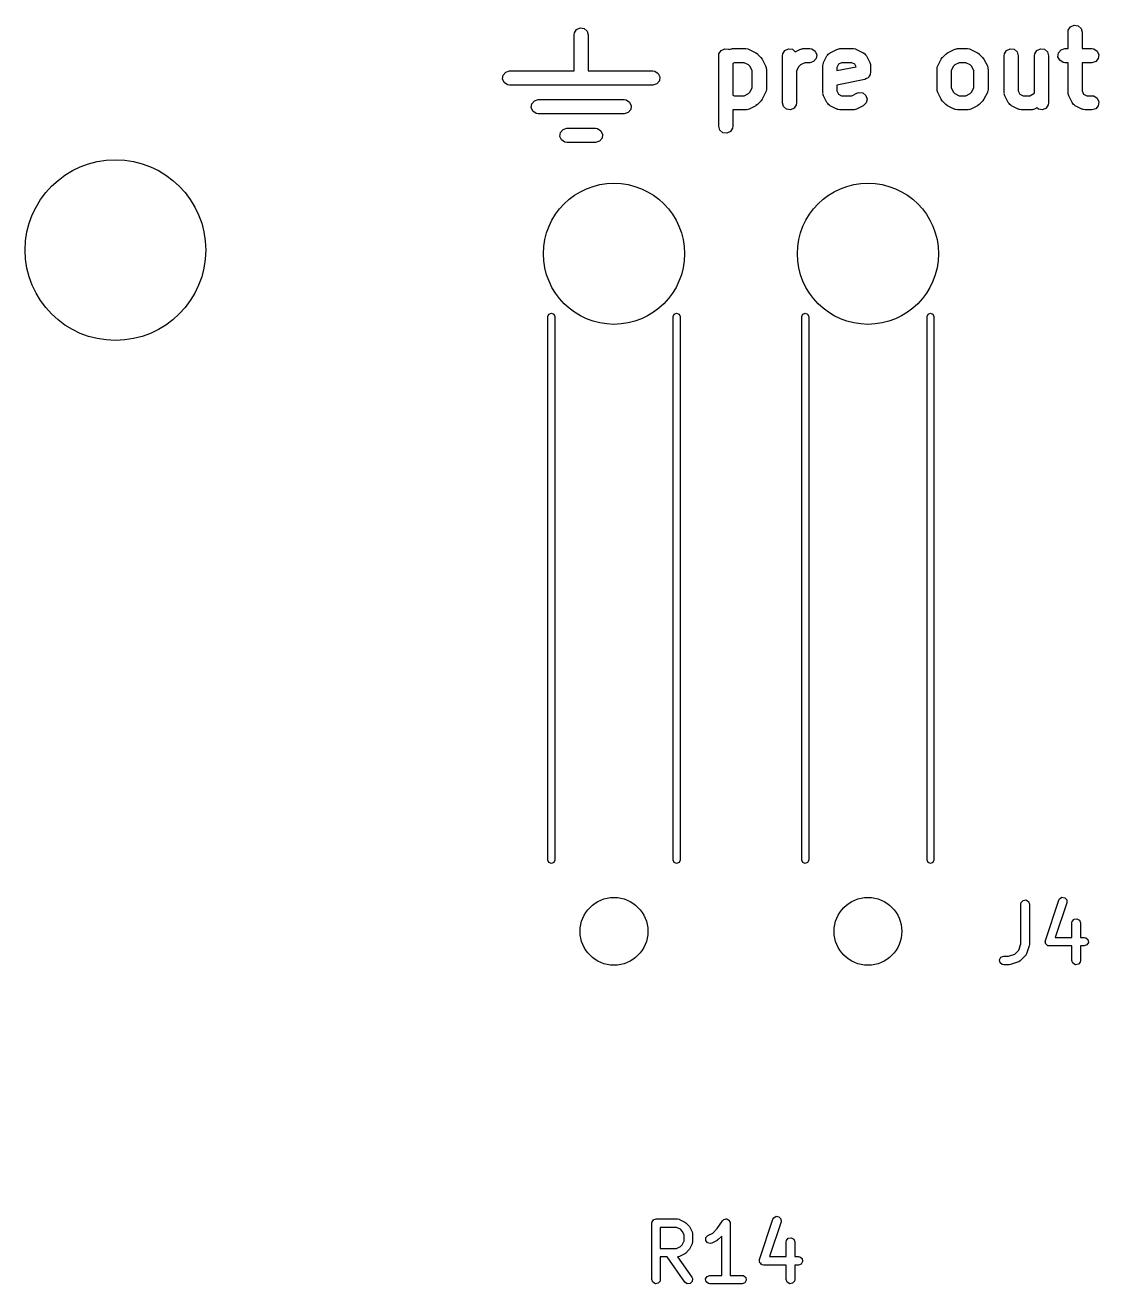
# Model space of a CAD drawing. Extents: x 37 to 259, y -144 to -45.
# Drawn here: x 125.4 to 144.43, y -67.84 to -45.55 of the extents above; entities that cross this region are included whole.
import ezdxf

# ---------------------------------------------------------------- set-up
doc = ezdxf.new("R2010")
doc.units = 0
doc.layers.add('BLACK', color=7, linetype='CONTINUOUS')

msp = doc.modelspace()

# ---------------------------------------------------------------- linework, layer by layer
at = {"layer": 'BLACK', "linetype": 'CONTINUOUS'}
for p, q in [((135.13, -45.72), (135.135, -45.6845)), ((135.135, -45.6845), (135.173, -45.6254)), ((135.173, -45.6254), (135.237, -45.5962)), ((135.237, -45.5962), (135.307, -45.6063)), ((135.307, -45.6063), (135.36, -45.6525)), ((135.36, -45.6525), (135.38, -45.72)), ((143.881, -45.6705), (143.886, -45.635)), ((143.881, -45.9621), (143.881, -45.6705)), ((143.886, -45.635), (143.924, -45.5759)), ((143.924, -45.5759), (143.988, -45.5467)), ((143.988, -45.5467), (144.058, -45.5568)), ((144.058, -45.5568), (144.111, -45.6029)), ((144.111, -45.6029), (144.131, -45.6705)), ((144.131, -45.6705), (144.131, -45.9621)), ((135.13, -46.357), (135.13, -45.72)), ((135.38, -45.72), (135.38, -46.357)), ((137.69, -46.0871), (137.695, -46.0516)), ((137.69, -47.3371), (137.69, -46.0871)), ((137.695, -46.0516), (137.734, -45.9925)), ((137.734, -45.9925), (137.798, -45.9634)), ((137.798, -45.9634), (137.867, -45.9735)), ((137.867, -45.9735), (137.873, -45.9782)), ((137.873, -45.9782), (137.878, -45.9753)), ((137.878, -45.9753), (137.912, -45.9641)), ((137.912, -45.9641), (137.924, -45.9653)), ((137.924, -45.9653), (137.934, -45.9621)), ((137.934, -45.9621), (138.172, -45.9621)), ((138.172, -45.9621), (138.208, -45.9673)), ((138.208, -45.9673), (138.217, -45.9734)), ((138.217, -45.9734), (138.228, -45.9753)), ((138.228, -45.9753), (138.347, -46.0349)), ((138.347, -46.0349), (138.377, -46.0553)), ((138.377, -46.0553), (138.378, -46.0572)), ((138.378, -46.0572), (138.38, -46.0583)), ((138.38, -46.0583), (138.439, -46.1178)), ((138.439, -46.1178), (138.461, -46.1465)), ((138.821, -46.0871), (138.826, -46.0516)), ((138.821, -46.9205), (138.821, -46.0871)), ((138.826, -46.0516), (138.865, -45.9925)), ((138.865, -45.9925), (138.929, -45.9634)), ((138.929, -45.9634), (138.998, -45.9735)), ((138.998, -45.9735), (139.047, -46.016)), ((139.047, -46.016), (139.128, -45.9753)), ((139.128, -45.9753), (139.162, -45.9641)), ((139.162, -45.9641), (139.174, -45.9653)), ((139.174, -45.9653), (139.184, -45.9621)), ((139.184, -45.9621), (139.303, -45.9621)), ((139.303, -45.9621), (139.339, -45.9673)), ((139.339, -45.9673), (139.398, -46.0055)), ((139.417, -46.1392), (139.371, -46.1923)), ((139.398, -46.0055), (139.427, -46.0695)), ((139.427, -46.0695), (139.417, -46.1392)), ((139.549, -46.2098), (139.608, -46.0908)), ((139.608, -46.0908), (139.612, -46.0855)), ((139.612, -46.0855), (139.613, -46.0828)), ((139.613, -46.0828), (139.616, -46.0797)), ((139.616, -46.0797), (139.629, -46.0613)), ((139.629, -46.0613), (139.648, -46.05)), ((139.648, -46.05), (139.664, -46.0349)), ((139.664, -46.0349), (139.783, -45.9753)), ((139.783, -45.9753), (139.817, -45.9641)), ((139.817, -45.9641), (139.828, -45.9653)), ((139.828, -45.9653), (139.839, -45.9621)), ((139.839, -45.9621), (140.077, -45.9621)), ((140.077, -45.9621), (140.113, -45.9673)), ((140.113, -45.9673), (140.122, -45.9734)), ((140.122, -45.9734), (140.133, -45.9753)), ((140.133, -45.9753), (140.252, -46.0349)), ((140.252, -46.0349), (140.257, -46.0385)), ((140.257, -46.0385), (140.26, -46.0392)), ((140.26, -46.0392), (140.263, -46.0426)), ((140.263, -46.0426), (140.282, -46.0553)), ((140.282, -46.0553), (140.293, -46.0745)), ((140.293, -46.0745), (140.308, -46.0908)), ((140.308, -46.0908), (140.368, -46.2098)), ((141.632, -46.1503), (141.652, -46.1208)), ((141.652, -46.1208), (141.654, -46.1197)), ((141.654, -46.1197), (141.655, -46.1178)), ((141.655, -46.1178), (141.715, -46.0583)), ((141.715, -46.0583), (141.744, -46.0368)), ((141.744, -46.0368), (141.746, -46.0364)), ((141.746, -46.0364), (141.747, -46.0349)), ((141.747, -46.0349), (141.866, -45.9753)), ((141.866, -45.9753), (141.901, -45.9641)), ((141.901, -45.9641), (141.912, -45.9653)), ((141.912, -45.9653), (141.922, -45.9621)), ((141.922, -45.9621), (142.101, -45.9621)), ((142.101, -45.9621), (142.136, -45.9673)), ((142.136, -45.9673), (142.146, -45.9734)), ((142.146, -45.9734), (142.157, -45.9753)), ((142.157, -45.9753), (142.276, -46.0349)), ((142.276, -46.0349), (142.305, -46.0553)), ((142.305, -46.0553), (142.306, -46.0572)), ((142.306, -46.0572), (142.308, -46.0583)), ((142.308, -46.0583), (142.368, -46.1178)), ((142.368, -46.1178), (142.389, -46.1465)), ((142.75, -46.0871), (142.755, -46.0516)), ((142.75, -46.7419), (142.75, -46.0871)), ((142.755, -46.0516), (142.793, -45.9925)), ((142.793, -45.9925), (142.857, -45.9634)), ((142.857, -45.9634), (142.927, -45.9735)), ((142.927, -45.9735), (142.98, -46.0196)), ((142.98, -46.0196), (143, -46.0871)), ((143, -46.0871), (143, -46.7124)), ((143.285, -46.0871), (143.291, -46.0516)), ((143.285, -46.7497), (143.285, -46.0871)), ((143.291, -46.0516), (143.329, -45.9925)), ((143.329, -45.9925), (143.393, -45.9634)), ((143.393, -45.9634), (143.463, -45.9735)), ((143.463, -45.9735), (143.516, -46.0196)), ((143.516, -46.0196), (143.535, -46.0871)), ((143.535, -46.0871), (143.535, -46.9205)), ((143.703, -46.1048), (143.713, -46.0351)), ((143.733, -46.1688), (143.703, -46.1048)), ((143.713, -46.0351), (143.76, -45.982)), ((143.76, -45.982), (143.827, -45.9621)), ((143.827, -45.9621), (143.881, -45.9621)), ((144.131, -45.9621), (144.303, -45.9621)), ((144.303, -45.9621), (144.339, -45.9673)), ((144.339, -45.9673), (144.398, -46.0055)), ((144.417, -46.1392), (144.371, -46.1923)), ((144.398, -46.0055), (144.427, -46.0695)), ((144.427, -46.0695), (144.417, -46.1392)), ((133.917, -46.3768), (133.985, -46.357)), ((133.985, -46.357), (135.13, -46.357)), ((135.38, -46.357), (136.525, -46.357)), ((136.525, -46.357), (136.561, -46.3621)), ((136.561, -46.3621), (136.62, -46.4003)), ((137.964, -46.2121), (137.94, -46.2239)), ((137.94, -46.2239), (137.94, -46.7837)), ((138.143, -46.2121), (137.964, -46.2121)), ((138.217, -46.2494), (138.143, -46.2121)), ((138.248, -46.2802), (138.217, -46.2494)), ((138.285, -46.3547), (138.248, -46.2802)), ((138.285, -46.6529), (138.285, -46.3547)), ((138.461, -46.1465), (138.461, -46.1487)), ((138.461, -46.1487), (138.463, -46.1503)), ((138.463, -46.1503), (138.522, -46.2693)), ((138.522, -46.2693), (138.534, -46.3034)), ((138.534, -46.3034), (138.532, -46.3145)), ((138.532, -46.3145), (138.535, -46.3252)), ((138.535, -46.3252), (138.535, -46.6824)), ((139.108, -46.2802), (139.071, -46.3547)), ((139.071, -46.3547), (139.071, -46.9205)), ((139.139, -46.2494), (139.108, -46.2802)), ((139.214, -46.2121), (139.139, -46.2494)), ((139.303, -46.2121), (139.214, -46.2121)), ((139.371, -46.1923), (139.303, -46.2121)), ((139.535, -46.2657), (139.541, -46.2302)), ((139.535, -46.7419), (139.535, -46.2657)), ((139.541, -46.2302), (139.547, -46.2208)), ((139.547, -46.2208), (139.549, -46.2098)), ((139.813, -46.2398), (139.785, -46.2952)), ((139.785, -46.3513), (140.125, -46.2835)), ((139.785, -46.2952), (139.785, -46.3513)), ((139.869, -46.2121), (139.813, -46.2398)), ((140.048, -46.2121), (139.869, -46.2121)), ((140.103, -46.2398), (140.048, -46.2121)), ((140.125, -46.2835), (140.103, -46.2398)), ((140.368, -46.2098), (140.379, -46.2439)), ((140.379, -46.2439), (140.378, -46.255)), ((140.378, -46.255), (140.381, -46.2657)), ((140.381, -46.2657), (140.381, -46.3848)), ((141.559, -46.3252), (141.564, -46.2897)), ((141.559, -46.6824), (141.559, -46.3252)), ((141.564, -46.2897), (141.57, -46.2803)), ((141.57, -46.2803), (141.572, -46.2693)), ((141.572, -46.2693), (141.632, -46.1503)), ((141.847, -46.2802), (141.809, -46.3547)), ((141.809, -46.3547), (141.809, -46.6529)), ((141.877, -46.2494), (141.847, -46.2802)), ((141.952, -46.2121), (141.877, -46.2494)), ((142.071, -46.2121), (141.952, -46.2121)), ((142.146, -46.2494), (142.071, -46.2121)), ((142.177, -46.2802), (142.146, -46.2494)), ((142.214, -46.3547), (142.177, -46.2802)), ((142.214, -46.6529), (142.214, -46.3547)), ((142.389, -46.1465), (142.39, -46.1487)), ((142.39, -46.1487), (142.391, -46.1503)), ((142.391, -46.1503), (142.451, -46.2693)), ((142.451, -46.2693), (142.462, -46.3034)), ((142.462, -46.3034), (142.461, -46.3145)), ((142.461, -46.3145), (142.464, -46.3252)), ((142.464, -46.3252), (142.464, -46.6824)), ((143.792, -46.207), (143.733, -46.1688)), ((143.827, -46.2121), (143.792, -46.207)), ((143.881, -46.2121), (143.827, -46.2121)), ((143.881, -46.7419), (143.881, -46.2121)), ((144.303, -46.2121), (144.131, -46.2121)), ((144.131, -46.2121), (144.131, -46.7124)), ((144.371, -46.1923), (144.303, -46.2121)), ((133.861, -46.4996), (133.871, -46.43)), ((133.89, -46.5637), (133.861, -46.4996)), ((133.871, -46.43), (133.917, -46.3768)), ((133.949, -46.6019), (133.89, -46.5637)), ((136.593, -46.5872), (136.525, -46.607)), ((136.639, -46.534), (136.593, -46.5872)), ((136.62, -46.4003), (136.649, -46.4644)), ((136.649, -46.4644), (136.639, -46.534)), ((140.28, -46.5073), (139.785, -46.6063)), ((140.308, -46.4926), (140.28, -46.5073)), ((140.337, -46.4794), (140.308, -46.4926)), ((140.339, -46.4763), (140.337, -46.4794)), ((140.343, -46.4747), (140.339, -46.4763)), ((140.358, -46.447), (140.343, -46.4747)), ((140.376, -46.4203), (140.358, -46.447)), ((140.377, -46.4135), (140.376, -46.4154)), ((140.376, -46.4154), (140.376, -46.4203)), ((140.381, -46.3848), (140.377, -46.4094)), ((140.377, -46.4094), (140.377, -46.4135)), ((133.985, -46.607), (133.949, -46.6019)), ((136.525, -46.607), (133.985, -46.607)), ((137.94, -46.7837), (137.964, -46.7955)), ((137.964, -46.7955), (138.143, -46.7955)), ((138.143, -46.7955), (138.217, -46.7582)), ((138.217, -46.7582), (138.248, -46.7274)), ((138.248, -46.7274), (138.285, -46.6529)), ((138.522, -46.7383), (138.463, -46.8573)), ((138.524, -46.7273), (138.522, -46.7383)), ((138.53, -46.7179), (138.524, -46.7273)), ((138.535, -46.6824), (138.53, -46.7179)), ((139.539, -46.7526), (139.535, -46.7419)), ((139.537, -46.7637), (139.539, -46.7526)), ((139.549, -46.7978), (139.537, -46.7637)), ((139.608, -46.9169), (139.549, -46.7978)), ((139.785, -46.6063), (139.785, -46.7124)), ((139.785, -46.7124), (139.813, -46.7678)), ((139.813, -46.7678), (139.869, -46.7955)), ((139.869, -46.7955), (140.048, -46.7955)), ((140.048, -46.7955), (140.14, -46.7491)), ((140.14, -46.7491), (140.174, -46.7379)), ((140.174, -46.7379), (140.244, -46.7456)), ((140.244, -46.7456), (140.299, -46.7899)), ((140.299, -46.7899), (140.321, -46.8567)), ((141.562, -46.6931), (141.559, -46.6824)), ((141.561, -46.7042), (141.562, -46.6931)), ((141.572, -46.7383), (141.561, -46.7042)), ((141.632, -46.8573), (141.572, -46.7383)), ((141.809, -46.6529), (141.847, -46.7274)), ((141.847, -46.7274), (141.877, -46.7582)), ((141.877, -46.7582), (141.952, -46.7955)), ((141.952, -46.7955), (142.071, -46.7955)), ((142.071, -46.7955), (142.146, -46.7582)), ((142.146, -46.7582), (142.177, -46.7274)), ((142.177, -46.7274), (142.214, -46.6529)), ((142.451, -46.7383), (142.391, -46.8573)), ((142.453, -46.7273), (142.451, -46.7383)), ((142.459, -46.7179), (142.453, -46.7273)), ((142.464, -46.6824), (142.459, -46.7179)), ((142.753, -46.7526), (142.75, -46.7419)), ((142.752, -46.7637), (142.753, -46.7526)), ((142.763, -46.7978), (142.752, -46.7637)), ((142.822, -46.9169), (142.763, -46.7978)), ((143, -46.7124), (143.027, -46.7678)), ((143.027, -46.7678), (143.083, -46.7955)), ((143.083, -46.7955), (143.202, -46.7955)), ((143.202, -46.7955), (143.277, -46.7582)), ((143.277, -46.7582), (143.285, -46.7497)), ((143.884, -46.7526), (143.881, -46.7419)), ((143.883, -46.7637), (143.884, -46.7526)), ((143.894, -46.7978), (143.883, -46.7637)), ((143.953, -46.9169), (143.894, -46.7978)), ((144.131, -46.7124), (144.158, -46.7678)), ((144.158, -46.7678), (144.214, -46.7955)), ((144.214, -46.7955), (144.303, -46.7955)), ((144.303, -46.7955), (144.339, -46.8006)), ((144.339, -46.8006), (144.398, -46.8388)), ((134.369, -47.0076), (134.379, -46.938)), ((134.398, -47.0717), (134.369, -47.0076)), ((134.379, -46.938), (134.425, -46.8848)), ((134.425, -46.8848), (134.493, -46.865)), ((134.493, -46.865), (136.017, -46.865)), ((136.017, -46.865), (136.053, -46.8701)), ((136.053, -46.8701), (136.112, -46.9083)), ((136.112, -46.9083), (136.141, -46.9724)), ((136.141, -46.9724), (136.131, -47.042)), ((138.228, -47.0323), (138.194, -47.0436)), ((138.347, -46.9728), (138.228, -47.0323)), ((138.349, -46.9713), (138.347, -46.9728)), ((138.351, -46.9708), (138.349, -46.9713)), ((138.38, -46.9493), (138.351, -46.9708)), ((138.439, -46.8898), (138.38, -46.9493)), ((138.44, -46.8879), (138.439, -46.8898)), ((138.442, -46.8868), (138.44, -46.8879)), ((138.463, -46.8573), (138.442, -46.8868)), ((138.841, -46.988), (138.821, -46.9205)), ((138.894, -47.0341), (138.841, -46.988)), ((139.028, -47.0151), (138.964, -47.0442)), ((139.066, -46.956), (139.028, -47.0151)), ((139.071, -46.9205), (139.066, -46.956)), ((139.623, -46.9331), (139.608, -46.9169)), ((139.635, -46.9523), (139.623, -46.9331)), ((139.653, -46.965), (139.635, -46.9523)), ((139.656, -46.9684), (139.653, -46.965)), ((139.659, -46.9691), (139.656, -46.9684)), ((139.664, -46.9728), (139.659, -46.9691)), ((139.783, -47.0323), (139.664, -46.9728)), ((139.794, -47.0343), (139.783, -47.0323)), ((140.133, -47.0323), (140.099, -47.0436)), ((140.252, -46.9728), (140.133, -47.0323)), ((140.304, -46.9248), (140.252, -46.9728)), ((140.321, -46.8567), (140.304, -46.9248)), ((141.633, -46.8589), (141.632, -46.8573)), ((141.634, -46.8611), (141.633, -46.8589)), ((141.655, -46.8898), (141.634, -46.8611)), ((141.715, -46.9493), (141.655, -46.8898)), ((141.717, -46.9504), (141.715, -46.9493)), ((141.718, -46.9523), (141.717, -46.9504)), ((141.747, -46.9728), (141.718, -46.9523)), ((141.866, -47.0323), (141.747, -46.9728)), ((141.877, -47.0343), (141.866, -47.0323)), ((142.157, -47.0323), (142.123, -47.0436)), ((142.276, -46.9728), (142.157, -47.0323)), ((142.278, -46.9713), (142.276, -46.9728)), ((142.28, -46.9708), (142.278, -46.9713)), ((142.308, -46.9493), (142.28, -46.9708)), ((142.368, -46.8898), (142.308, -46.9493)), ((142.369, -46.8879), (142.368, -46.8898)), ((142.371, -46.8868), (142.369, -46.8879)), ((142.391, -46.8573), (142.371, -46.8868)), ((142.838, -46.9331), (142.822, -46.9169)), ((142.849, -46.9523), (142.838, -46.9331)), ((142.867, -46.965), (142.849, -46.9523)), ((142.87, -46.9684), (142.867, -46.965)), ((142.873, -46.9691), (142.87, -46.9684)), ((142.878, -46.9728), (142.873, -46.9691)), ((142.997, -47.0323), (142.878, -46.9728)), ((143.008, -47.0343), (142.997, -47.0323)), ((143.288, -47.0323), (143.254, -47.0436)), ((143.331, -47.0105), (143.288, -47.0323)), ((143.358, -47.0341), (143.331, -47.0105)), ((143.492, -47.0151), (143.428, -47.0442)), ((143.53, -46.956), (143.492, -47.0151)), ((143.535, -46.9205), (143.53, -46.956)), ((143.969, -46.9331), (143.953, -46.9169)), ((143.98, -46.9523), (143.969, -46.9331)), ((143.998, -46.965), (143.98, -46.9523)), ((144.001, -46.9684), (143.998, -46.965)), ((144.004, -46.9691), (144.001, -46.9684)), ((144.009, -46.9728), (144.004, -46.9691)), ((144.128, -47.0323), (144.009, -46.9728)), ((144.139, -47.0343), (144.128, -47.0323)), ((144.371, -47.0257), (144.303, -47.0455)), ((144.417, -46.9725), (144.371, -47.0257)), ((144.398, -46.8388), (144.427, -46.9029)), ((144.427, -46.9029), (144.417, -46.9725)), ((134.457, -47.1099), (134.398, -47.0717)), ((134.493, -47.115), (134.457, -47.1099)), ((136.017, -47.115), (134.493, -47.115)), ((136.085, -47.0952), (136.017, -47.115)), ((136.131, -47.042), (136.085, -47.0952)), ((138.172, -47.0455), (137.94, -47.0455)), ((137.94, -47.0455), (137.94, -47.3371)), ((138.183, -47.0423), (138.172, -47.0455)), ((138.194, -47.0436), (138.183, -47.0423)), ((138.964, -47.0442), (138.894, -47.0341)), ((139.804, -47.0403), (139.794, -47.0343)), ((139.839, -47.0455), (139.804, -47.0403)), ((140.077, -47.0455), (139.839, -47.0455)), ((140.088, -47.0423), (140.077, -47.0455)), ((140.099, -47.0436), (140.088, -47.0423)), ((141.887, -47.0403), (141.877, -47.0343)), ((141.922, -47.0455), (141.887, -47.0403)), ((142.101, -47.0455), (141.922, -47.0455)), ((142.112, -47.0423), (142.101, -47.0455)), ((142.123, -47.0436), (142.112, -47.0423)), ((143.018, -47.0403), (143.008, -47.0343)), ((143.053, -47.0455), (143.018, -47.0403)), ((143.232, -47.0455), (143.053, -47.0455)), ((143.243, -47.0423), (143.232, -47.0455)), ((143.254, -47.0436), (143.243, -47.0423)), ((143.428, -47.0442), (143.358, -47.0341)), ((144.149, -47.0403), (144.139, -47.0343)), ((144.184, -47.0455), (144.149, -47.0403)), ((144.303, -47.0455), (144.184, -47.0455)), ((134.877, -47.5156), (134.887, -47.446)), ((134.887, -47.446), (134.933, -47.3928)), ((134.933, -47.3928), (135.001, -47.373)), ((135.001, -47.373), (135.509, -47.373)), ((135.509, -47.373), (135.545, -47.3781)), ((135.545, -47.3781), (135.604, -47.4163)), ((135.604, -47.4163), (135.633, -47.4804)), ((137.71, -47.4047), (137.69, -47.3371)), ((137.763, -47.4508), (137.71, -47.4047)), ((137.833, -47.4609), (137.763, -47.4508)), ((137.897, -47.4318), (137.833, -47.4609)), ((137.935, -47.3726), (137.897, -47.4318)), ((137.94, -47.3371), (137.935, -47.3726)), ((134.906, -47.5797), (134.877, -47.5156)), ((134.965, -47.6179), (134.906, -47.5797)), ((135.001, -47.623), (134.965, -47.6179)), ((135.509, -47.623), (135.001, -47.623)), ((135.577, -47.6032), (135.509, -47.623)), ((135.623, -47.55), (135.577, -47.6032)), ((135.633, -47.4804), (135.623, -47.55)), ((134.665, -50.705), (134.683, -50.6626)), ((134.665, -60.335), (134.665, -50.705)), ((134.683, -50.6626), (134.725, -50.645)), ((134.725, -50.645), (134.767, -50.6626)), ((134.767, -50.6626), (134.785, -50.705)), ((134.785, -50.705), (134.785, -60.335)), ((136.885, -50.705), (136.903, -50.6626)), ((136.885, -60.335), (136.885, -50.705)), ((136.903, -50.6626), (136.945, -50.645)), ((136.945, -50.645), (136.987, -50.6626)), ((136.987, -50.6626), (137.005, -50.705)), ((137.005, -50.705), (137.005, -60.335)), ((139.165, -50.705), (139.183, -50.6626)), ((139.165, -60.335), (139.165, -50.705)), ((139.183, -50.6626), (139.225, -50.645)), ((139.225, -50.645), (139.267, -50.6626)), ((139.267, -50.6626), (139.285, -50.705)), ((139.285, -50.705), (139.285, -60.335)), ((141.385, -50.705), (141.403, -50.6626)), ((141.385, -60.335), (141.385, -50.705)), ((141.403, -50.6626), (141.445, -50.645)), ((141.445, -50.645), (141.487, -50.6626)), ((141.487, -50.6626), (141.505, -50.705)), ((141.505, -50.705), (141.505, -60.335)), ((134.683, -60.3774), (134.665, -60.335)), ((134.725, -60.395), (134.683, -60.3774)), ((134.767, -60.3774), (134.725, -60.395)), ((134.785, -60.335), (134.767, -60.3774)), ((136.903, -60.3774), (136.885, -60.335)), ((136.945, -60.395), (136.903, -60.3774)), ((136.987, -60.3774), (136.945, -60.395)), ((137.005, -60.335), (136.987, -60.3774)), ((139.183, -60.3774), (139.165, -60.335)), ((139.225, -60.395), (139.183, -60.3774)), ((139.267, -60.3774), (139.225, -60.395)), ((139.285, -60.335), (139.267, -60.3774)), ((141.403, -60.3774), (141.385, -60.335)), ((141.445, -60.395), (141.403, -60.3774)), ((141.487, -60.3774), (141.445, -60.395)), ((141.505, -60.335), (141.487, -60.3774)), ((143.051, -61.0867), (143.084, -61.0474)), ((143.084, -61.0474), (143.135, -61.0385)), ((143.135, -61.0385), (143.179, -61.0642)), ((143.179, -61.0642), (143.197, -61.1124)), ((143.479, -61.7553), (143.717, -61.041)), ((143.717, -61.041), (143.73, -61.0181)), ((143.73, -61.0181), (143.773, -60.9913)), ((143.773, -60.9913), (143.824, -60.9988)), ((143.824, -60.9988), (143.858, -61.0372)), ((143.858, -61.0372), (143.859, -61.0885)), ((143.047, -61.1124), (143.051, -61.0867)), ((143.047, -61.8145), (143.047, -61.1124)), ((143.197, -61.1124), (143.197, -61.8267)), ((143.859, -61.0885), (143.654, -61.704)), ((143.951, -61.4457), (143.956, -61.4201)), ((143.951, -61.704), (143.951, -61.4457)), ((143.956, -61.4201), (143.989, -61.3808)), ((143.989, -61.3808), (144.039, -61.3719)), ((144.039, -61.3719), (144.084, -61.3975)), ((144.084, -61.3975), (144.101, -61.4457)), ((144.101, -61.4457), (144.101, -61.704)), ((143.654, -61.704), (143.951, -61.704)), ((144.101, -61.704), (144.169, -61.704)), ((144.169, -61.704), (144.195, -61.7086)), ((144.195, -61.7086), (144.234, -61.7415)), ((144.234, -61.7415), (144.243, -61.7921)), ((142.938, -61.9992), (143.008, -61.929)), ((143.008, -61.929), (143.047, -61.8145)), ((143.193, -61.8504), (143.145, -61.9932)), ((143.197, -61.8267), (143.193, -61.8487)), ((143.193, -61.8487), (143.193, -61.8504)), ((143.476, -61.766), (143.479, -61.7611)), ((143.48, -61.7862), (143.476, -61.766)), ((143.479, -61.7611), (143.479, -61.7553)), ((143.48, -61.8066), (143.48, -61.7862)), ((143.484, -61.8109), (143.48, -61.8066)), ((143.485, -61.8165), (143.484, -61.8109)), ((143.501, -61.8297), (143.485, -61.8165)), ((143.515, -61.845), (143.501, -61.8297)), ((143.52, -61.8458), (143.515, -61.845)), ((143.525, -61.8495), (143.52, -61.8458)), ((143.55, -61.854), (143.525, -61.8495)), ((143.951, -61.854), (143.55, -61.854)), ((143.951, -62.1124), (143.951, -61.854)), ((144.169, -61.854), (144.101, -61.854)), ((144.101, -61.854), (144.101, -62.1124)), ((144.217, -61.8365), (144.169, -61.854)), ((144.243, -61.7921), (144.217, -61.8365)), ((142.667, -62.0994), (142.693, -62.0549)), ((142.676, -62.1499), (142.667, -62.0994)), ((142.715, -62.1829), (142.676, -62.1499)), ((142.693, -62.0549), (142.741, -62.0374)), ((142.741, -62.1874), (142.715, -62.1829)), ((142.741, -62.0374), (142.824, -62.0374)), ((142.836, -62.1874), (142.741, -62.1874)), ((142.824, -62.0374), (142.938, -61.9992)), ((142.837, -62.1868), (142.836, -62.1874)), ((142.86, -62.1835), (142.837, -62.1868)), ((143.003, -62.1359), (142.86, -62.1835)), ((143.006, -62.1331), (143.003, -62.1359)), ((143.011, -62.1327), (143.006, -62.1331)), ((143.032, -62.1178), (143.011, -62.1327)), ((143.127, -62.0226), (143.032, -62.1178)), ((143.129, -62.0185), (143.127, -62.0226)), ((143.133, -62.0161), (143.129, -62.0185)), ((143.145, -61.9932), (143.133, -62.0161)), ((143.969, -62.1606), (143.951, -62.1124)), ((144.013, -62.1862), (143.969, -62.1606)), ((144.064, -62.1773), (144.013, -62.1862)), ((144.097, -62.138), (144.064, -62.1773)), ((144.101, -62.1124), (144.097, -62.138)), ((138.665, -66.6681), (138.709, -66.6413)), ((138.709, -66.6413), (138.759, -66.6488)), ((138.759, -66.6488), (138.793, -66.6872)), ((136.506, -66.7624), (136.507, -66.7526)), ((136.506, -67.7624), (136.506, -66.7624)), ((136.507, -66.7494), (136.509, -66.7465)), ((136.507, -66.7526), (136.507, -66.7494)), ((136.509, -66.7465), (136.51, -66.7367)), ((136.51, -66.7367), (136.523, -66.7218)), ((136.523, -66.7218), (136.533, -66.7049)), ((136.533, -66.7049), (136.539, -66.7026)), ((136.539, -66.7026), (136.543, -66.6974)), ((136.543, -66.6974), (136.562, -66.694)), ((136.562, -66.694), (136.581, -66.6874)), ((136.581, -66.6874), (136.962, -66.6874)), ((136.656, -66.8374), (136.656, -67.2112)), ((136.944, -66.8374), (136.656, -66.8374)), ((137.012, -66.8716), (136.944, -66.8374)), ((136.962, -66.6874), (136.987, -66.6919)), ((136.987, -66.6919), (136.991, -66.6948)), ((136.991, -66.6948), (136.995, -66.6953)), ((136.995, -66.6953), (137.09, -66.7429)), ((137.043, -66.902), (137.012, -66.8716)), ((137.09, -66.7429), (137.108, -66.7563)), ((137.108, -66.7563), (137.11, -66.757)), ((137.11, -66.757), (137.158, -66.8046)), ((137.158, -66.8046), (137.17, -66.823)), ((137.17, -66.823), (137.172, -66.8241)), ((137.172, -66.8241), (137.219, -66.9193)), ((137.584, -66.9388), (137.665, -66.8575)), ((137.665, -66.8575), (137.756, -66.7208)), ((137.756, -66.7208), (137.774, -66.7019)), ((137.774, -66.7019), (137.779, -66.7007)), ((137.779, -66.7007), (137.781, -66.6974)), ((137.781, -66.6974), (137.803, -66.6936)), ((137.803, -66.6936), (137.824, -66.6875)), ((137.824, -66.6875), (137.828, -66.6893)), ((137.828, -66.6893), (137.832, -66.6885)), ((137.832, -66.6885), (137.851, -66.6994)), ((137.851, -66.6994), (137.871, -66.7081)), ((137.871, -66.7081), (137.873, -66.712)), ((137.873, -66.712), (137.876, -66.7142)), ((137.876, -66.7142), (137.884, -66.7346)), ((137.884, -66.7346), (137.893, -66.7541)), ((137.893, -66.7541), (137.892, -66.7583)), ((137.892, -66.7583), (137.894, -66.7624)), ((137.894, -66.7624), (137.894, -67.6874)), ((138.414, -67.4053), (138.652, -66.691)), ((138.795, -66.7385), (138.59, -67.354)), ((138.652, -66.691), (138.665, -66.6681)), ((138.793, -66.6872), (138.795, -66.7385)), ((137.077, -66.9706), (137.043, -66.902)), ((137.043, -67.1465), (137.077, -67.078)), ((137.077, -67.078), (137.077, -66.9706)), ((137.219, -66.9193), (137.227, -66.9443)), ((137.227, -66.9443), (137.226, -66.9486)), ((137.226, -66.9486), (137.227, -66.9529)), ((137.227, -66.9529), (137.227, -67.0957)), ((137.461, -67.0695), (137.464, -67.0183)), ((137.492, -67.1107), (137.461, -67.0695)), ((137.464, -67.0183), (137.5, -66.981)), ((137.5, -66.981), (137.584, -66.9388)), ((137.662, -67.0676), (137.567, -67.1152)), ((137.663, -67.0664), (137.662, -67.0676)), ((137.681, -67.0535), (137.663, -67.0664)), ((137.744, -66.9911), (137.681, -67.0535)), ((137.744, -67.6874), (137.744, -66.9911)), ((138.887, -67.0957), (138.891, -67.0701)), ((138.891, -67.0701), (138.924, -67.0308)), ((138.924, -67.0308), (138.975, -67.0219)), ((138.975, -67.0219), (139.019, -67.0475)), ((139.019, -67.0475), (139.037, -67.0957)), ((136.656, -67.2112), (136.944, -67.2112)), ((136.944, -67.2112), (137.012, -67.1769)), ((137.09, -67.3057), (136.995, -67.3533)), ((137.012, -67.1769), (137.043, -67.1465)), ((137.092, -67.3045), (137.09, -67.3057)), ((137.11, -67.2916), (137.092, -67.3045)), ((137.158, -67.244), (137.11, -67.2916)), ((137.172, -67.2245), (137.158, -67.2425)), ((137.158, -67.2425), (137.158, -67.244)), ((137.219, -67.1293), (137.172, -67.2245)), ((137.22, -67.1248), (137.219, -67.1293)), ((137.223, -67.1214), (137.22, -67.1248)), ((137.227, -67.0957), (137.223, -67.1214)), ((137.542, -67.1226), (137.492, -67.1107)), ((137.567, -67.1152), (137.542, -67.1226)), ((138.887, -67.354), (138.887, -67.0957)), ((139.037, -67.0957), (139.037, -67.354)), ((136.78, -67.3612), (136.656, -67.3612)), ((136.656, -67.3612), (136.656, -67.7624)), ((137.091, -67.8054), (136.78, -67.3612)), ((136.966, -67.3597), (136.963, -67.3608)), ((136.963, -67.3608), (137.214, -67.7194)), ((136.97, -67.3607), (136.966, -67.3597)), ((136.995, -67.3533), (136.97, -67.3607)), ((138.412, -67.416), (138.414, -67.4111)), ((138.415, -67.4362), (138.412, -67.416)), ((138.414, -67.4111), (138.414, -67.4053)), ((138.416, -67.4566), (138.415, -67.4362)), ((138.42, -67.4609), (138.416, -67.4566)), ((138.421, -67.4665), (138.42, -67.4609)), ((138.436, -67.4797), (138.421, -67.4665)), ((138.45, -67.495), (138.436, -67.4797)), ((138.455, -67.4958), (138.45, -67.495)), ((138.46, -67.4995), (138.455, -67.4958)), ((138.485, -67.504), (138.46, -67.4995)), ((138.887, -67.504), (138.485, -67.504)), ((138.59, -67.354), (138.887, -67.354)), ((138.887, -67.7624), (138.887, -67.504)), ((139.037, -67.354), (139.105, -67.354)), ((139.105, -67.504), (139.037, -67.504)), ((139.037, -67.504), (139.037, -67.7624)), ((139.105, -67.354), (139.13, -67.3586)), ((139.153, -67.4865), (139.105, -67.504)), ((139.13, -67.3586), (139.169, -67.3915)), ((139.178, -67.4421), (139.153, -67.4865)), ((139.169, -67.3915), (139.178, -67.4421)), ((136.523, -67.8106), (136.506, -67.7624)), ((136.656, -67.7624), (136.651, -67.788)), ((137.214, -67.7194), (137.225, -67.743)), ((137.225, -67.743), (137.22, -67.7941)), ((137.459, -67.7494), (137.485, -67.7049)), ((137.468, -67.7999), (137.459, -67.7494)), ((137.485, -67.7049), (137.533, -67.6874)), ((137.533, -67.6874), (137.744, -67.6874)), ((137.894, -67.6874), (138.105, -67.6874)), ((138.105, -67.6874), (138.13, -67.6919)), ((138.13, -67.6919), (138.169, -67.7249)), ((138.169, -67.7249), (138.178, -67.7754)), ((138.904, -67.8106), (138.887, -67.7624)), ((139.037, -67.7624), (139.032, -67.788)), ((136.568, -67.8362), (136.523, -67.8106)), ((136.618, -67.8273), (136.568, -67.8362)), ((136.651, -67.788), (136.618, -67.8273)), ((137.133, -67.8348), (137.091, -67.8054)), ((137.184, -67.8304), (137.133, -67.8348)), ((137.22, -67.7941), (137.184, -67.8304)), ((137.507, -67.8329), (137.468, -67.7999)), ((137.533, -67.8374), (137.507, -67.8329)), ((138.105, -67.8374), (137.533, -67.8374)), ((138.153, -67.8198), (138.105, -67.8374)), ((138.178, -67.7754), (138.153, -67.8198)), ((138.949, -67.8362), (138.904, -67.8106)), ((138.999, -67.8273), (138.949, -67.8362)), ((139.032, -67.788), (138.999, -67.8273))]:
    msp.add_line(p, q, dxfattribs=at)
at = {"layer": 'BLACK'}
for centre, radius in [((127, -49.53), 1.6), ((135.835, -49.595), 1.25), ((140.335, -49.595), 1.25), ((135.835, -61.595), 0.6), ((140.335, -61.595), 0.6)]:
    msp.add_circle(centre, radius, dxfattribs=at)

doc.saveas('drawing.dxf')
